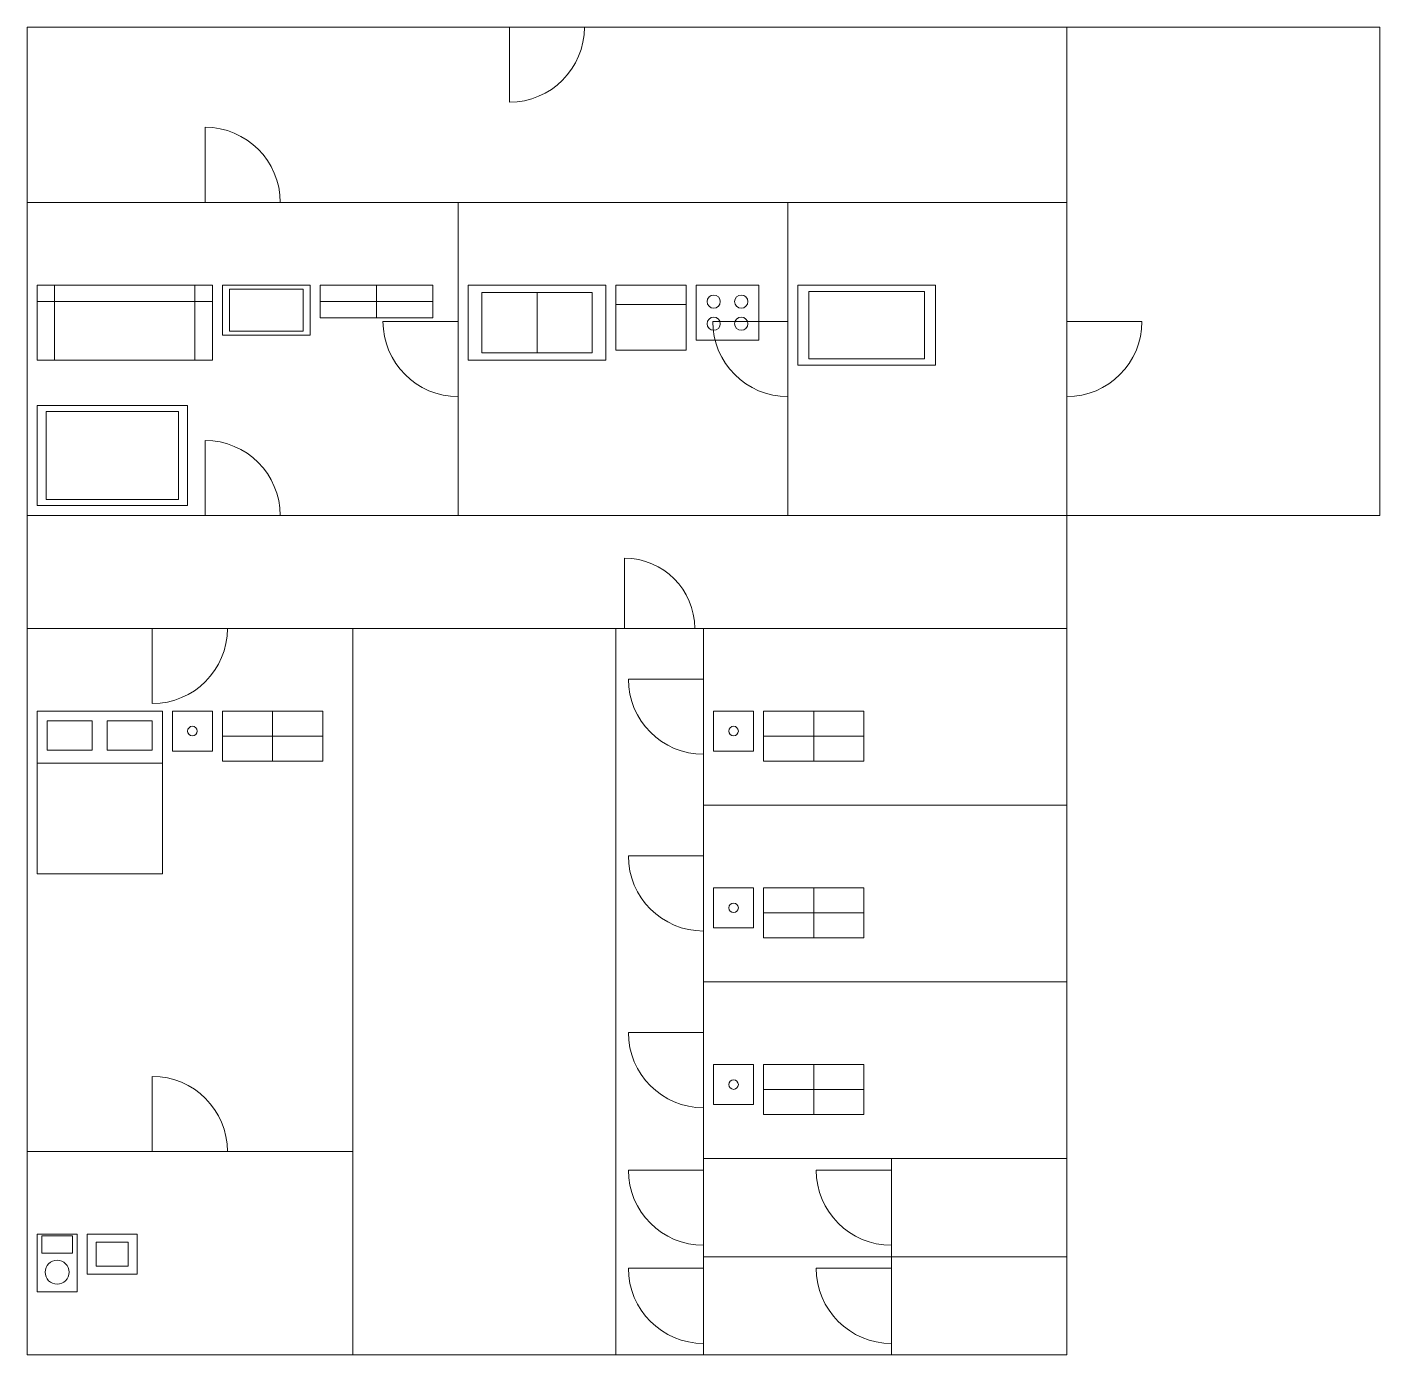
# Model space of a CAD drawing. Header units: feet. Extents: x 0 to 54, y 0 to 53.
import ezdxf

# ---------------------------------------------------------------- set-up
doc = ezdxf.new("R2010")
doc.units = ezdxf.units.FT
for name, color, linetype, lineweight in [('DOORS', 1, 'Continuous', 0), ('FURNITURE', 6, 'Continuous', 0), ('ROOMS', 7, 'Continuous', 0), ('WALLS', 7, 'Continuous', 0), ('WINDOWS', 5, 'Continuous', 0)]:
    doc.layers.add(name, color=color, linetype=linetype, lineweight=lineweight)

msp = doc.modelspace()

# ---------------------------------------------------------------- linework, layer by layer
at = {"layer": 'DOORS'}
for p, q in [((19.25, 53), (22.25, 53)), ((19.25, 53), (19.25, 50)), ((7.104, 46), (7.104, 49)), ((7.104, 46), (10.104, 46)), ((17.207, 41.25), (14.207, 41.25)), ((17.207, 41.25), (17.207, 38.25)), ((30.366, 41.25), (27.366, 41.25)), ((30.366, 41.25), (30.366, 38.25)), ((41.5, 41.25), (41.5, 38.25)), ((41.5, 41.25), (44.5, 41.25)), ((7.104, 33.5), (7.104, 36.5)), ((7.104, 33.5), (10.104, 33.5)), ((23.85, 29), (23.85, 31.8)), ((5, 29), (8, 29)), ((5, 29), (5, 26)), ((23.85, 29), (26.65, 29)), ((27, 26.973), (24, 26.973)), ((27, 26.973), (27, 23.973)), ((27, 19.919), (24, 19.919)), ((27, 19.919), (27, 16.919)), ((27, 12.865), (24, 12.865)), ((27, 12.865), (27, 9.865)), ((5, 8.12), (5, 11.12)), ((5, 8.12), (8, 8.12)), ((27, 7.378), (24, 7.378)), ((27, 7.378), (27, 4.378)), ((34.5, 7.378), (31.5, 7.378)), ((34.5, 7.378), (34.5, 4.378)), ((27, 3.459), (24, 3.459)), ((27, 3.459), (27, 0.459)), ((34.5, 3.459), (31.5, 3.459)), ((34.5, 3.459), (34.5, 0.459))]:
    msp.add_line(p, q, dxfattribs=at)
for centre, radius, start, end in [((19.25, 53), 3, -90, 0), ((7.104, 46), 3, 0, 90), ((17.207, 41.25), 3, 180, -90), ((30.366, 41.25), 3, 180, -90), ((41.5, 41.25), 3, -90, 0), ((7.104, 33.5), 3, 0, 90), ((23.85, 29), 2.8, 0, 90), ((5, 29), 3, -90, 0), ((27, 26.973), 3, 180, -90), ((27, 19.919), 3, 180, -90), ((27, 12.865), 3, 180, -90), ((5, 8.12), 3, 0, 90), ((27, 7.378), 3, 180, -90), ((34.5, 7.378), 3, 180, -90), ((27, 3.459), 3, 180, -90), ((34.5, 3.459), 3, 180, -90)]:
    msp.add_arc(centre, radius, start, end, dxfattribs=at)
at = {"layer": 'FURNITURE'}
for p, q in [((13.95, 42.7), (13.95, 41.4)), ((20.357, 42.4), (20.357, 40)), ((11.7, 42.05), (16.2, 42.05)), ((23.507, 41.92), (26.307, 41.92)), ((9.8, 25.7), (9.8, 23.7)), ((31.4, 25.7), (31.4, 23.7)), ((7.8, 24.7), (11.8, 24.7)), ((29.4, 24.7), (33.4, 24.7)), ((0.4, 23.62), (5.4, 23.62)), ((31.4, 18.646), (31.4, 16.646)), ((29.4, 17.646), (33.4, 17.646)), ((31.4, 11.592), (31.4, 9.592)), ((29.4, 10.592), (33.4, 10.592))]:
    msp.add_line(p, q, dxfattribs=at)
for points in [[(0.4, 42.7), (7.4, 42.7), (7.4, 39.7), (0.4, 39.7)], [(0.4, 42.7), (7.4, 42.7), (7.4, 42.04), (0.4, 42.04)], [(0.4, 42.7), (1.1, 42.7), (1.1, 39.7), (0.4, 39.7)], [(6.7, 42.7), (7.4, 42.7), (7.4, 39.7), (6.7, 39.7)], [(7.8, 42.7), (11.3, 42.7), (11.3, 40.7), (7.8, 40.7)], [(11.7, 42.7), (16.2, 42.7), (16.2, 41.4), (11.7, 41.4)], [(17.607, 42.7), (23.107, 42.7), (23.107, 39.7), (17.607, 39.7)], [(23.507, 42.7), (26.307, 42.7), (26.307, 40.1), (23.507, 40.1)], [(26.707, 42.7), (29.207, 42.7), (29.207, 40.5), (26.707, 40.5)], [(30.766, 42.7), (36.266, 42.7), (36.266, 39.5), (30.766, 39.5)], [(8.08, 42.54), (11.02, 42.54), (11.02, 40.86), (8.08, 40.86)], [(18.157, 42.4), (22.557, 42.4), (22.557, 40), (18.157, 40)], [(31.206, 42.444), (35.826, 42.444), (35.826, 39.756), (31.206, 39.756)], [(0.4, 37.9), (6.4, 37.9), (6.4, 33.9), (0.4, 33.9)], [(0.76, 37.66), (6.04, 37.66), (6.04, 34.14), (0.76, 34.14)], [(0.4, 25.7), (5.4, 25.7), (5.4, 19.2), (0.4, 19.2)], [(5.8, 25.7), (7.4, 25.7), (7.4, 24.1), (5.8, 24.1)], [(7.8, 25.7), (11.8, 25.7), (11.8, 23.7), (7.8, 23.7)], [(27.4, 25.7), (29, 25.7), (29, 24.1), (27.4, 24.1)], [(29.4, 25.7), (33.4, 25.7), (33.4, 23.7), (29.4, 23.7)], [(0.8, 25.31), (2.6, 25.31), (2.6, 24.14), (0.8, 24.14)], [(3.2, 25.31), (5, 25.31), (5, 24.14), (3.2, 24.14)], [(27.4, 18.646), (29, 18.646), (29, 17.046), (27.4, 17.046)], [(29.4, 18.646), (33.4, 18.646), (33.4, 16.646), (29.4, 16.646)], [(27.4, 11.592), (29, 11.592), (29, 9.992), (27.4, 9.992)], [(29.4, 11.592), (33.4, 11.592), (33.4, 9.592), (29.4, 9.592)], [(0.4, 4.82), (2, 4.82), (2, 2.52), (0.4, 2.52)], [(0.592, 4.751), (1.808, 4.751), (1.808, 4.061), (0.592, 4.061)], [(2.4, 4.82), (4.4, 4.82), (4.4, 3.22), (2.4, 3.22)], [(2.76, 4.5), (4.04, 4.5), (4.04, 3.54), (2.76, 3.54)]]:
    msp.add_lwpolyline(points, close=True, dxfattribs=at)
for centre, radius in [((27.407, 42.04), 0.264), ((28.507, 42.04), 0.264), ((27.407, 41.16), 0.264), ((28.507, 41.16), 0.264), ((6.6, 24.9), 0.192), ((28.2, 24.9), 0.192), ((28.2, 17.846), 0.192), ((28.2, 10.792), 0.192), ((1.2, 3.302), 0.48)]:
    msp.add_circle(centre, radius, dxfattribs=at)
at = {"layer": 'ROOMS'}
for points in [[(0, 53), (41.5, 53), (41.5, 46), (0, 46)], [(41.5, 53), (54, 53), (54, 33.5), (41.5, 33.5)], [(0, 46), (17.207, 46), (17.207, 33.5), (0, 33.5)], [(17.207, 46), (30.366, 46), (30.366, 33.5), (17.207, 33.5)], [(30.366, 46), (41.5, 46), (41.5, 33.5), (30.366, 33.5)], [(0, 33.5), (41.5, 33.5), (41.5, 29), (0, 29)], [(0, 29), (13, 29), (13, 8.12), (0, 8.12)], [(13, 29), (23.5, 29), (23.5, 0), (13, 0)], [(23.5, 29), (27, 29), (27, 0), (23.5, 0)], [(27, 29), (41.5, 29), (41.5, 21.946), (27, 21.946)], [(27, 21.946), (41.5, 21.946), (41.5, 14.892), (27, 14.892)], [(27, 14.892), (41.5, 14.892), (41.5, 7.838), (27, 7.838)], [(0, 8.12), (13, 8.12), (13, 0), (0, 0)], [(27, 7.838), (34.5, 7.838), (34.5, 3.919), (27, 3.919)], [(34.5, 7.838), (41.5, 7.838), (41.5, 3.919), (34.5, 3.919)], [(27, 3.919), (34.5, 3.919), (34.5, 0), (27, 0)], [(34.5, 3.919), (41.5, 3.919), (41.5, 0), (34.5, 0)]]:
    msp.add_lwpolyline(points, close=True, dxfattribs=at)
at = {"layer": 'WALLS'}
for p, q in [((0, 53), (0, 46)), ((0, 53), (41.5, 53)), ((41.5, 53), (54, 53)), ((41.5, 53), (41.5, 46)), ((54, 53), (54, 33.5)), ((0, 46), (0, 33.5)), ((0, 46), (17.207, 46)), ((17.207, 46), (30.366, 46)), ((17.207, 46), (17.207, 33.5)), ((30.366, 46), (41.5, 46)), ((30.366, 46), (30.366, 33.5)), ((41.5, 46), (41.5, 33.5)), ((0, 33.5), (0, 29)), ((0, 33.5), (17.207, 33.5)), ((17.207, 33.5), (30.366, 33.5)), ((30.366, 33.5), (41.5, 33.5)), ((41.5, 33.5), (41.5, 29)), ((41.5, 33.5), (54, 33.5)), ((0, 29), (0, 8.12)), ((0, 29), (13, 29)), ((13, 29), (13, 8.12)), ((13, 29), (23.5, 29)), ((23.5, 29), (27, 29)), ((23.5, 29), (23.5, 0)), ((27, 29), (41.5, 29)), ((27, 29), (27, 21.946)), ((41.5, 29), (41.5, 21.946)), ((27, 21.946), (41.5, 21.946)), ((27, 21.946), (27, 14.892)), ((41.5, 21.946), (41.5, 14.892)), ((27, 14.892), (41.5, 14.892)), ((27, 14.892), (27, 7.838)), ((41.5, 14.892), (41.5, 7.838)), ((0, 8.12), (0, 0)), ((0, 8.12), (13, 8.12)), ((13, 8.12), (13, 0)), ((27, 7.838), (34.5, 7.838)), ((27, 7.838), (27, 3.919)), ((34.5, 7.838), (41.5, 7.838)), ((34.5, 7.838), (34.5, 3.919)), ((41.5, 7.838), (41.5, 3.919)), ((27, 3.919), (34.5, 3.919)), ((27, 3.919), (27, 0)), ((34.5, 3.919), (34.5, 0)), ((34.5, 3.919), (41.5, 3.919)), ((41.5, 3.919), (41.5, 0)), ((0, 0), (13, 0)), ((13, 0), (23.5, 0)), ((23.5, 0), (27, 0)), ((27, 0), (34.5, 0)), ((34.5, 0), (41.5, 0))]:
    msp.add_line(p, q, dxfattribs=at)
at = {"layer": 'WINDOWS'}
for p, q in [((10.12, 53), (13.12, 53)), ((28.38, 53), (31.38, 53)), ((0, 51), (0, 48)), ((0, 41.25), (0, 38.25)), ((41.5, 26.973), (41.5, 23.973)), ((0, 24.654), (0, 21.654)), ((13, 24.654), (13, 21.654)), ((41.5, 19.919), (41.5, 16.919)), ((0, 15.466), (0, 12.466)), ((13, 15.466), (13, 12.466)), ((41.5, 12.865), (41.5, 9.865)), ((0, 5.56), (0, 2.56)), ((13, 5.56), (13, 2.56)), ((5, 0), (8, 0)), ((29.25, 0), (32.25, 0))]:
    msp.add_line(p, q, dxfattribs=at)

doc.saveas('drawing.dxf')
